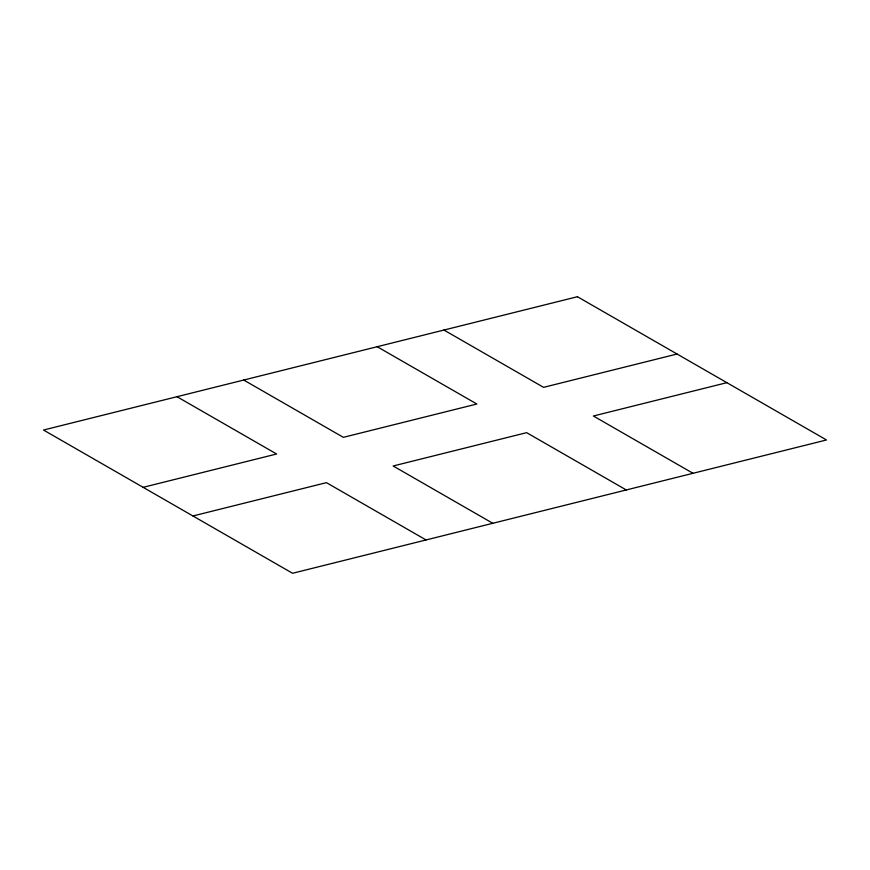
<?xml version="1.0" encoding="UTF-8"?>
<svg xmlns="http://www.w3.org/2000/svg" width="870" height="870" viewBox="0 0 870 870"><rect width="100%" height="100%" fill="white"/><g stroke="black" fill="none" stroke-linecap="round" stroke-linejoin="round"><path stroke-width="1.3" d="M143.126 487.33L276.606 453.999L176.98 396.698M677.056 354.025L543.576 387.346L443.95 330.045M192.944 515.975L326.424 482.654L426.05 539.955M726.874 382.669L593.394 416.001L693.02 473.302M377.21 346.717L476.836 404.017L343.356 437.338L243.72 380.038M626.28 489.962L526.644 432.662L393.164 465.983L492.79 523.283M577.43 296.724L43.5 430.03L292.57 573.276L826.5 439.97L577.43 296.724"/></g></svg>
